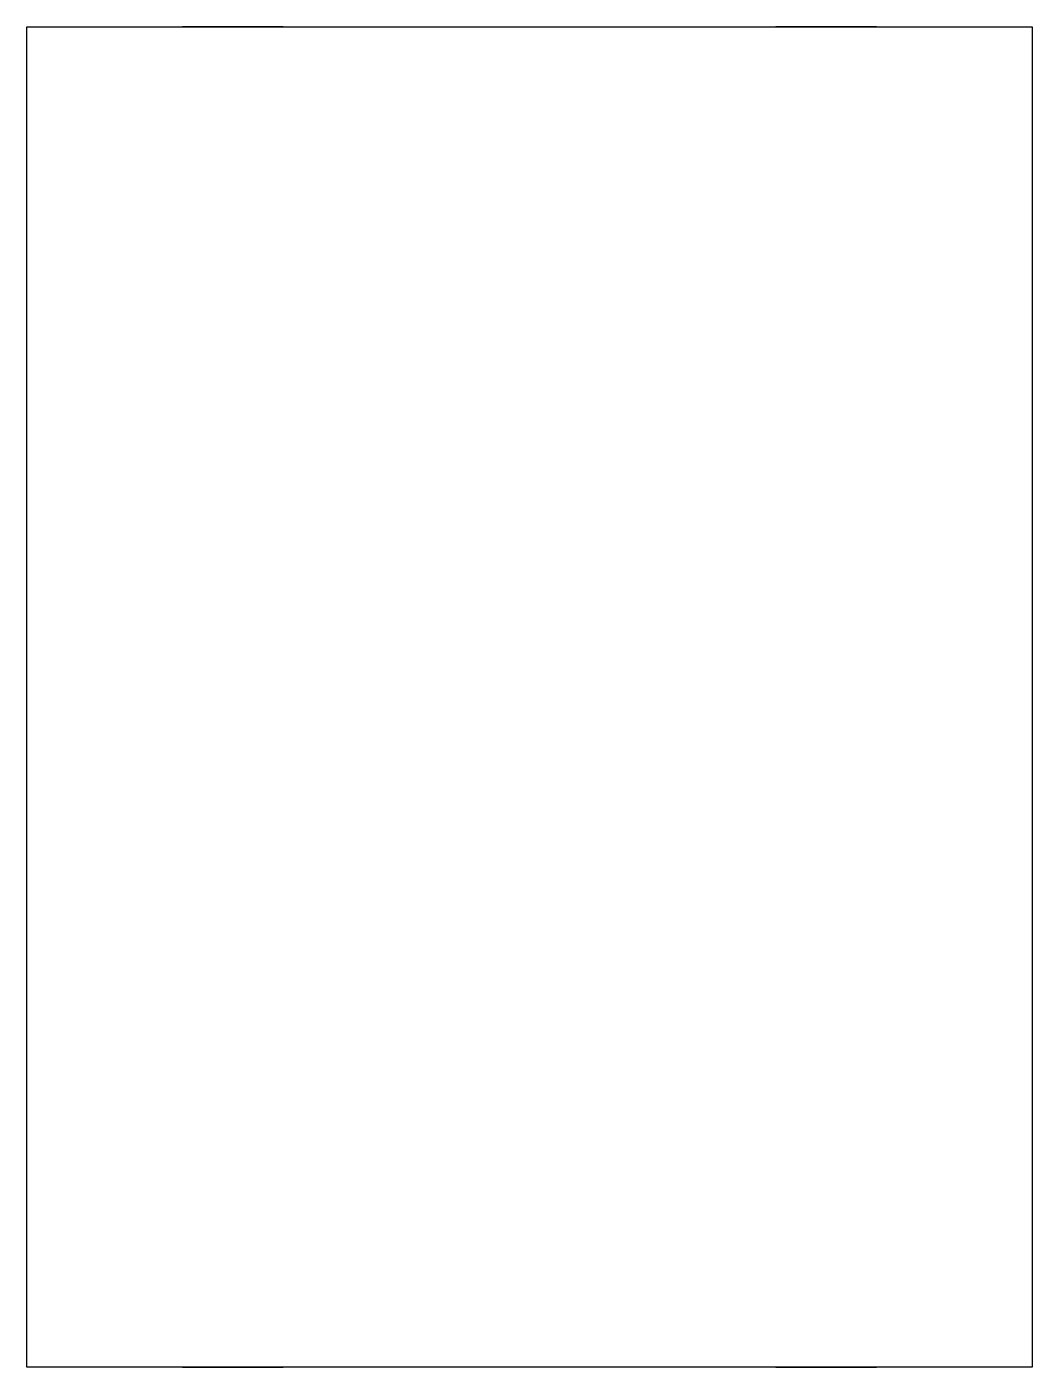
# Model space of a CAD drawing. Header units: metres. Extents: x -15 to 15, y -20 to 20.
import ezdxf

# ---------------------------------------------------------------- set-up
doc = ezdxf.new("R2010")
doc.units = ezdxf.units.M

msp = doc.modelspace()

# ---------------------------------------------------------------- linework, layer by layer
at = {"layer": 'ground_bottom'}
for points in [[(15, -20), (-15, -20), (-15, 20), (15, 20)], [(15, -20), (-15, -20), (-15, 20), (15, 20)], [(-7.35, 20), (-10.35, 20)], [(7.35, 20), (10.35, 20)], [(-7.35, -20), (-10.35, -20)], [(7.35, -20), (10.35, -20)]]:
    msp.add_lwpolyline(points, close=True, dxfattribs=at)

doc.saveas('drawing.dxf')
